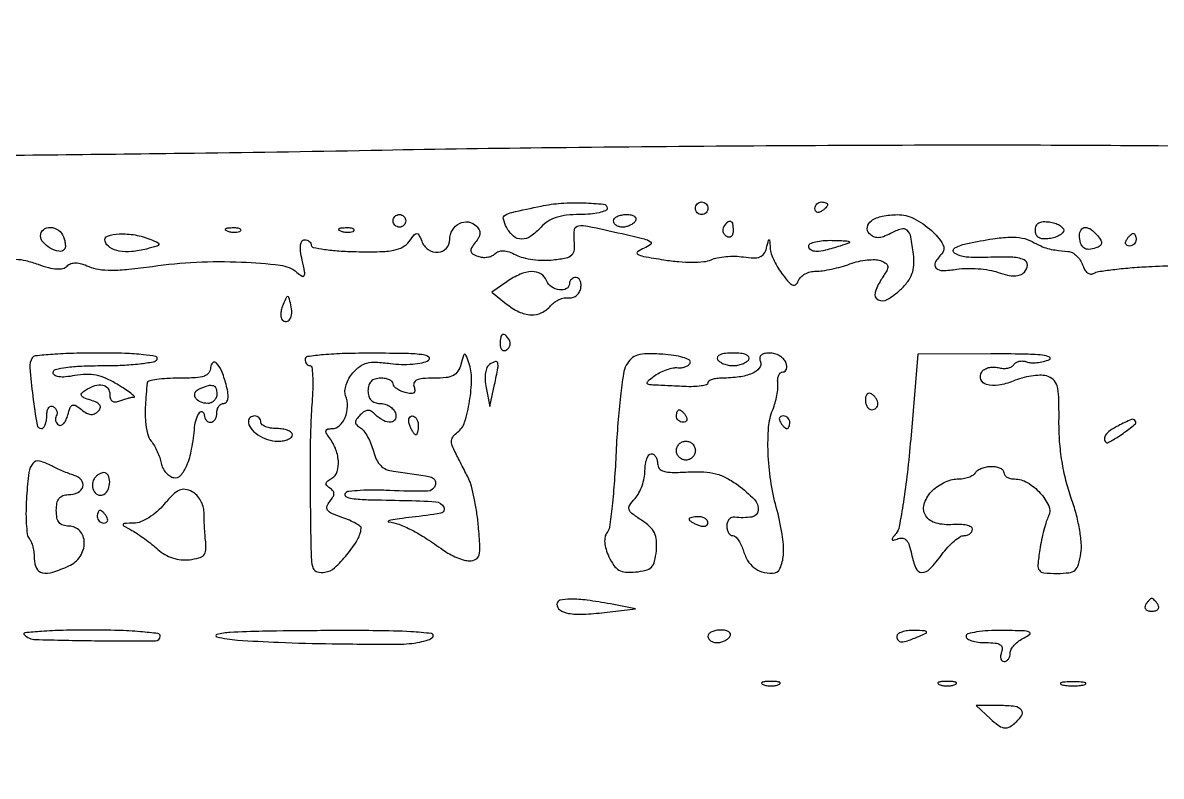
# Model space of a CAD drawing. Extents: x 0 to 2558, y 0 to 3412.
# Drawn here: x 882.2 to 1063, y 2459.8 to 2579.5 of the extents above; entities that cross this region are included whole.
import ezdxf

# ---------------------------------------------------------------- set-up
doc = ezdxf.new("R2010")
doc.units = 0

msp = doc.modelspace()

# ---------------------------------------------------------------- linework, layer by layer
for points in [[(1286.775, 2242.902503, 0.000001), (1177.44536, 2242.627485, 0.134519)], [(1176.555032, 2242.380365, -0.000002), (1098.265318, 2241.934774, -0.000173)], [(1102.150613, 2258.328759, 0.000012), (1205.122254, 2258.377188, 0.008936)], [(1101.862557, 2559.660122, -0.000211), (1053.5, 2559.950425, 0.002124), (1027.733449, 2560.006497, 0.001181), (996.325, 2559.867192, 0.001178), (964.536825, 2559.576183, 0.001907), (937.5, 2559.161838, -0.00168), (907.518411, 2558.688771, -0.000623), (865.309375, 2558.217197, -0.000617), (819.257644, 2557.816888, -0.000744), (776, 2557.558658, 0.000693), (725.206146, 2557.260671, 0.002202)], [(881.053383, 2541.894167, -0.056423), (882.634876, 2541.693073, -0.02695), (884.599348, 2541.100236, 0.02168), (886.271292, 2540.576401, 0.05008), (887.569366, 2540.366665, 0.071597), (888.545934, 2540.447746, 0.140823), (889.222017, 2540.822017, -0.110728), (889.826474, 2541.20507, -0.091382), (890.581145, 2541.328428, -0.068828), (891.511341, 2541.180537, -0.033117), (892.643211, 2540.752795, 0.072625), (894.19013, 2540.303729, 0.03476), (896.258971, 2540.162742, 0.025208), (899.012132, 2540.305634, 0.010005), (902.770542, 2540.767476, -0.02356), (909.750312, 2541.433734, -0.022343), (916.887111, 2541.457831, -0.019313), (923.051897, 2540.964074, -0.144539), (925.717898, 2539.819161, 0.033301), (926.559509, 2539.210483, 0.460699), (926.875526, 2539.309578, 0.148816), (926.937333, 2539.879425, 0.007195), (926.5506, 2541.769619, -0.022358), (926.309261, 2543.163057, -0.060276), (926.302859, 2544.166171, -0.110726), (926.514102, 2544.773807, -0.259518), (926.920545, 2545, -0.079451), (927.332878, 2544.934063, -0.091043), (927.68291, 2544.74342, -0.100767), (927.916927, 2544.459665, -0.122805), (928, 2544.126535, 0.357908), (928.288924, 2543.77461, 0.013453), (930.093024, 2543.466628, 0.018908), (932.393474, 2543.225662, 0.011501), (935.125188, 2543.10661, 0.009866), (938.889893, 2543.103521, 0.042869), (941.107562, 2543.336334, 0.076651), (942.541099, 2543.848736, 0.110385), (943.553767, 2544.730075, -0.01181), (944.391076, 2545.812582, -0.223293), (944.767329, 2545.99407, -0.291875), (945.084031, 2545.796431, -0.018772), (945.535569, 2544.75, 0.150086), (946.576968, 2543.429495, 0.168575), (948.130252, 2542.99783, 0.194604), (949.459366, 2543.635525, 0.186892), (950, 2545.031385, -0.133567), (950.410529, 2546.540754, -0.143498), (951.521384, 2547.585248, -0.155437), (952.949017, 2547.817342, -0.160906), (954.224836, 2547.175164, -0.079972), (954.65346, 2546.582071, -0.134477), (954.774004, 2545.983849, -0.111579), (954.577862, 2545.328354, -0.044965), (954.044994, 2544.554215, 0.0324), (953.437151, 2543.716936, 0.189547), (953.337104, 2543.192545, 0.215322), (953.624679, 2542.781348, 0.042507), (954.454593, 2542.379051, 0.067147), (955.173343, 2542.209004, 0.059587), (955.942198, 2542.225008, 0.062758), (956.643091, 2542.415366, 0.099034), (957.159854, 2542.759854, -0.112969), (957.760811, 2543.13697, -0.097381), (958.500283, 2543.242142, -0.072575), (959.405128, 2543.060823, -0.033992), (960.502762, 2542.582945, 0.059021), (961.647658, 2542.151121, 0.027956), (963.199986, 2541.857608, 0.027239), (964.878289, 2541.728948, 0.03458), (966.430452, 2541.802087, 0.020503), (968.482751, 2542.127432, 0.136698), (969.396521, 2542.591518, 0.188816), (969.784693, 2543.383107, 0.046229), (969.770326, 2544.861779, -0.062493), (969.809515, 2546.586781, -0.331038), (970.438502, 2547.213877, -0.089017), (971.94777, 2547.163991, -0.003522), (977.361857, 2545.966646, -0.00451), (980.846766, 2545.137019, -0.085175), (981.871738, 2544.688275, -0.51998), (981.884851, 2544.238999, -0.063227), (980.861857, 2543.660473, 0.050861), (979.812895, 2543.100927, 0.551927), (979.824493, 2542.70803, 0.089105), (980.762534, 2542.360401, 0.004475), (984, 2541.810633, 0.017818), (986.34224, 2541.519585, 0.022569), (988.521095, 2541.426135, 0.024294), (990.345411, 2541.518976, 0.081077), (991.5, 2541.827639, -0.058342), (992.489972, 2542.140912, -0.02638), (993.839996, 2542.327276, -0.025684), (995.301886, 2542.375641, -0.031913), (996.657434, 2542.264115, 0.026898), (998.265236, 2542.115601, 0.101013), (999.259865, 2542.279195, 0.151145), (999.889717, 2542.772462, 0.088798), (1000.291433, 2543.650086, -0.001649), (1000.62255, 2544.918081, -0.336717), (1000.718477, 2544.992912, -0.397526), (1000.800017, 2544.917882, -0.001831), (1000.883999, 2543.657729, 0.067698), (1001.059606, 2542.782782, 0.027117), (1001.522084, 2541.649583, 0.026229), (1002.160088, 2540.465316, 0.029989), (1002.893309, 2539.408506, 0.01615), (1003.910649, 2538.197768, 0.122437), (1004.523192, 2537.782271, 0.300221), (1004.977132, 2537.889016, 0.097839), (1005.361924, 2538.500777, -0.112178), (1005.745788, 2539.074298, -0.066049), (1006.417535, 2539.559603, -0.060898), (1007.259563, 2539.888214, -0.062691), (1008.147617, 2540, 0.037223), (1009.21842, 2540.079827, 0.015438), (1010.647239, 2540.339379, 0.015174), (1012.167799, 2540.712957, 0.018932), (1013.55302, 2541.155333, -0.030625), (1014.898175, 2541.550519, -0.029568), (1016.29737, 2541.784073, -0.030918), (1017.551668, 2541.839874, -0.087485), (1018.408872, 2541.673343, -0.049543), (1019.299821, 2541.225902, -0.250818), (1019.564513, 2540.758074, -0.138642), (1019.390259, 2540.081682, -0.013093), (1018.480517, 2538.610609, 0.075084), (1017.536815, 2536.553742, 0.362297), (1018.017654, 2535.462122, 0.252727), (1019.490047, 2535.51276, 0.05624), (1021.577964, 2537.073243, 0.041173), (1022.734712, 2538.354668, 0.075546), (1023.408922, 2539.585284, 0.07505), (1023.689689, 2540.966244, 0.04015), (1023.638224, 2542.710391, 0.018872), (1023.232607, 2545.440459, 0.165271), (1022.640841, 2546.491444, 0.262544), (1021.691541, 2546.70064, 0.048738), (1019.978287, 2545.98838, -0.032494), (1018.867376, 2545.483683, -0.087631), (1018.018628, 2545.323398, -0.115749), (1017.310849, 2545.480659, -0.084271), (1016.651, 2545.949, -0.243562), (1016.315219, 2547.006051, -0.203283), (1016.959704, 2548.008569, -0.100368), (1018.692662, 2548.737754, -0.048122), (1021.103977, 2548.984687, -0.120592), (1023.715233, 2548.361851, -0.063442), (1026.483203, 2546.464589, -0.074723), (1028.314171, 2544.264268, -0.345394), (1028.128583, 2542.728583, 0.065479), (1027.102656, 2541.391924, 0.338009), (1027.214256, 2540.525164, 0.206979), (1028.271929, 2540.099465, 0.033845), (1030.52124, 2540.309734, -0.035515), (1032.092241, 2540.451308, -0.023446), (1033.905382, 2540.400509, -0.023613), (1035.672784, 2540.183613, -0.041549), (1037.097003, 2539.81634, 0.024686), (1038.582245, 2539.37948, 0.061823), (1039.702939, 2539.252055, 0.087535), (1040.568282, 2539.413904, 0.106873), (1041.259097, 2539.859097, 0.190753), (1041.742937, 2540.977143, 0.314639), (1041.203373, 2541.803901, 0.08907), (1039.185319, 2542.224002, 0.017349), (1035.453852, 2542.19741, -0.027604), (1031.991969, 2542.243709, -0.135315), (1030.163385, 2542.885538, -0.562571), (1030.212378, 2543.692339, -0.071192), (1032.25, 2544.420272, -0.010123), (1036.270743, 2545.154947, -0.033224), (1038.957218, 2545.408382, -0.051205), (1040.914594, 2545.261923, -0.08212), (1042.489357, 2544.703315, 0.017226), (1043.864993, 2544.004017, 0.042496), (1044.927502, 2543.61507, 0.035145), (1046.153277, 2543.37206, 0.008794), (1048.182612, 2543.152314, -0.101244), (1048.87366, 2542.944533, -0.064331), (1049.558776, 2542.452977, -0.060844), (1050.134635, 2541.767085, -0.067487), (1050.504609, 2540.985479, 0.056776), (1050.833012, 2540.251594, 0.096363), (1051.278339, 2539.750282, 0.133367), (1051.771895, 2539.549034, 0.170518), (1052.248311, 2539.653465, -0.10057), (1053.027598, 2539.940676, -0.007459), (1055.287023, 2540.253841, -0.010116), (1058.01634, 2540.534795, -0.007499), (1061.042119, 2540.738886, -0.006995), (1065.309686, 2540.90267, -0.04488)]]:
    msp.add_lwpolyline(points, format="xyb")
for points in [[(975, 2550, -0.306304), (974.737638, 2549.61191, -0.038936), (973.723653, 2549.29375, -0.034869), (972.320289, 2549.072312, -0.021701), (970.654988, 2549, 0.027205), (968.558499, 2548.885845, 0.051391), (966.904714, 2548.530785, 0.062296), (965.583524, 2547.911039, 0.068154), (964.5, 2547, -0.056417), (962.862458, 2545.556454, -0.152497), (961.401872, 2545.093187, -0.184346), (960.1187, 2545.576352, -0.088903), (959.013155, 2546.975419, -0.059259), (958.513142, 2548.253122, -0.329916), (958.771725, 2548.895475, -0.083063), (959.865513, 2549.338704, -0.002715), (964.5, 2550.345064, -0.034772), (967.683782, 2550.790092, -0.025559), (971.247664, 2550.855162, -0.017628), (974.424315, 2550.638487, -0.384255)], [(991, 2550, -0.099038), (990.923658, 2549.618362, -0.097945), (990.70625, 2549.29375, -0.097945), (990.381638, 2549.076342, -0.099038), (990, 2549, -0.099038), (989.618362, 2549.076342, -0.097945), (989.29375, 2549.29375, -0.097945), (989.076342, 2549.618362, -0.099038), (989, 2550, -0.099038), (989.076342, 2550.381638, -0.097945), (989.29375, 2550.70625, -0.097945), (989.618362, 2550.923658, -0.099038), (990, 2551, -0.099038), (990.381638, 2550.923658, -0.097945), (990.70625, 2550.70625, -0.097945), (990.923658, 2550.381638, -0.099038)], [(1010, 2550.559017, -0.151918), (1009.934461, 2550.34829, -0.038439), (1009.70625, 2550.066025, -0.035638), (1009.382774, 2549.768994, -0.029505), (1009, 2549.5, -0.082592), (1008.6179, 2549.343488, -0.161196), (1008.29375, 2549.3746, -0.182303), (1008.078288, 2549.586039, -0.108972), (1008, 2549.940983, -0.093332), (1008.076123, 2550.345238, -0.09642), (1008.29375, 2550.688914, -0.099167), (1008.618444, 2550.918938, -0.105053), (1009, 2551, -0.042167), (1009.382849, 2550.967655, -0.061769), (1009.70625, 2550.870461, -0.081139), (1009.92554, 2550.727648, -0.210953)], [(943, 2548, -0.099038), (942.923658, 2547.618362, -0.097945), (942.70625, 2547.29375, -0.097945), (942.381638, 2547.076342, -0.099038), (942, 2547, -0.099038), (941.618362, 2547.076342, -0.097945), (941.29375, 2547.29375, -0.097945), (941.076342, 2547.618362, -0.099038), (941, 2548, -0.099038), (941.076342, 2548.381638, -0.097945), (941.29375, 2548.70625, -0.097945), (941.618362, 2548.923658, -0.099038), (942, 2549, -0.099038), (942.381638, 2548.923658, -0.097945), (942.70625, 2548.70625, -0.097945), (942.923658, 2548.381638, -0.099038)], [(979.5, 2548, -0.08825), (979.157656, 2547.617164, -0.053305), (978.640225, 2547.29375, -0.051278), (978.038022, 2547.074167, -0.061875), (977.440983, 2547, -0.067639), (976.890182, 2547.074854, -0.08433), (976.423289, 2547.29375, -0.09965), (976.111069, 2547.61866, -0.142666), (976, 2548, -0.195654), (976.155423, 2548.381985, -0.086673), (976.604836, 2548.70625, -0.066561), (977.270941, 2548.926392, -0.0466), (978.059017, 2549, -0.047867), (978.804599, 2548.928459, -0.104212), (979.33165, 2548.70625, -0.181468), (979.558599, 2548.378123, -0.202618)], [(995, 2546.440983, -0.067432), (994.925389, 2545.890269, -0.140899), (994.701458, 2545.524436, -0.190788), (994.36964, 2545.397824, -0.136093), (993.983688, 2545.510081, -0.090427), (993.639411, 2545.820631, -0.095498), (993.434921, 2546.22714, -0.099685), (993.401101, 2546.665803, -0.108373), (993.542705, 2547.069098, -0.050477), (994.13314, 2547.838655, -0.315493), (994.592818, 2547.933879, -0.25701), (994.914842, 2547.519563, -0.039415)], [(1047.5, 2546.5, -0.193098), (1047.336986, 2546.093637, -0.069458), (1046.839062, 2545.699882, -0.056112), (1046.111213, 2545.376325, -0.041303), (1045.25, 2545.180449, -0.04615), (1044.235757, 2545.13087, -0.12236), (1043.544437, 2545.334837, -0.161672), (1043.143128, 2545.792563, -0.100145), (1043, 2546.5, -0.100145), (1043.143128, 2547.207437, -0.161672), (1043.544437, 2547.665163, -0.12236), (1044.235757, 2547.86913, -0.04615), (1045.25, 2547.819551, -0.041303), (1046.111213, 2547.623675, -0.056112), (1046.839062, 2547.300118, -0.069458), (1047.336986, 2546.906363, -0.193098)], [(888.654923, 2545.456872, -0.034948), (888.846191, 2544.83089, -0.042902), (888.932011, 2544.225917, -0.048384), (888.91114, 2543.723613, -0.163221), (888.766667, 2543.433333, -0.249994), (887.874753, 2543.16187, -0.082411), (886.549247, 2543.659195, -0.077876), (885.391053, 2544.593546, -0.186241), (885, 2545.606989, -0.221382), (885.457219, 2546.589027, -0.187237), (886.550791, 2546.962549, -0.145852), (887.82988, 2546.523413, -0.14705)], [(916.729167, 2546.395833, -0.126455), (916.402231, 2546.202593, -0.060344), (915.916927, 2546.123424, -0.05415), (915.359369, 2546.160852, -0.051402), (914.8125, 2546.316886, -0.054073), (914.395823, 2546.538436, -0.470617), (914.37858, 2546.720685, -0.168741), (914.670344, 2546.862007, -0.018894), (915.416667, 2546.921053, -0.028489), (916.112848, 2546.910055, -0.077125), (916.592839, 2546.799335, -0.208169), (916.77538, 2546.614691, -0.296942)], [(934.729167, 2546.395833, -0.126455), (934.402231, 2546.202593, -0.060344), (933.916927, 2546.123424, -0.05415), (933.359369, 2546.160852, -0.051402), (932.8125, 2546.316886, -0.054073), (932.395823, 2546.538436, -0.470617), (932.37858, 2546.720685, -0.168741), (932.670344, 2546.862007, -0.018894), (933.416667, 2546.921053, -0.028489), (934.112848, 2546.910055, -0.077125), (934.592839, 2546.799335, -0.208169), (934.77538, 2546.614691, -0.296942)], [(1052.903079, 2545.616783, -0.038808), (1053.405648, 2544.905541, -0.172031), (1053.504295, 2544.410884, -0.20868), (1053.263895, 2544.02344, -0.059469), (1052.623289, 2543.685684, -0.084194), (1051.521218, 2543.4641, -0.17094), (1050.689486, 2543.728861, -0.160356), (1050.172892, 2544.474323, -0.072124), (1050, 2545.666667, -0.136742), (1050.25754, 2546.59076, -0.267195), (1050.905245, 2546.948827, -0.159383), (1051.855632, 2546.619801, -0.057232)], [(1059, 2545, -0.105053), (1058.918938, 2544.618444, -0.099167), (1058.688914, 2544.29375, -0.09642), (1058.345238, 2544.076123, -0.093332), (1057.940983, 2544, -0.108972), (1057.586039, 2544.078288, -0.182303), (1057.3746, 2544.29375, -0.161196), (1057.343488, 2544.6179, -0.082592), (1057.5, 2545, -0.029505), (1057.768994, 2545.382774, -0.035638), (1058.066025, 2545.70625, -0.038439), (1058.34829, 2545.934461, -0.151918), (1058.559017, 2546, -0.210953), (1058.727648, 2545.92554, -0.081139), (1058.870461, 2545.70625, -0.061769), (1058.967655, 2545.382849, -0.042167)], [(902.5, 2545.044297, -0.013551), (903.682979, 2544.524342, -0.406873), (903.786615, 2544.24627, -0.221433), (903.488991, 2543.985825, -0.006406), (901.829095, 2543.526026, -0.041084), (899.475218, 2543.109122, -0.069386), (897.476885, 2543.199859, -0.094117), (896.02315, 2543.766395, -0.174256), (895.249533, 2544.75, -0.409128), (895.651565, 2545.571158, -0.074699), (897.488614, 2545.923865, -0.053694), (900.038378, 2545.753499, -0.053303)], [(1012, 2544, -0.015582), (1009.647108, 2543.326539, -0.061982), (1008.159545, 2543.141422, -0.145409), (1007.332035, 2543.387276, -0.253534), (1007, 2544, -0.292899), (1007.243362, 2544.379796, -0.048902), (1008.101562, 2544.676969, -0.040386), (1009.312888, 2544.866115, -0.025191), (1010.75, 2544.90032, -0.002769), (1013.054749, 2544.82628, -0.147695), (1013.466701, 2544.684752, -0.604142), (1013.438858, 2544.487625, -0.008407)], [(959.0675, 2538.334726), (956.689988, 2536.669451), (958.955778, 2534.834726, 0.058265), (960.970677, 2533.559498, 0.10092), (962.884962, 2533.077423, 0.121303), (964.590207, 2533.415795, 0.110638), (966.010957, 2534.513202, -0.063023), (966.608628, 2535.072444, -0.052848), (967.362125, 2535.504586, -0.055051), (968.149899, 2535.752706, -0.090287), (968.84715, 2535.763202, 0.109443), (969.477678, 2535.796643, 0.096025), (970.068895, 2536.091378, 0.091336), (970.529948, 2536.601719, 0.087695), (970.787072, 2537.25, 0.057986), (970.845347, 2537.919601, 0.089798), (970.725734, 2538.485938, 0.121168), (970.453096, 2538.861111, 0.177122), (970.073324, 2539, 0.092041), (969.663585, 2538.92393, 0.096023), (969.315289, 2538.70625, 0.099407), (969.082205, 2538.381539, 0.106506), (969, 2538, -0.278641), (968.534566, 2537.229659, -0.156349), (967.420394, 2537.034251, -0.115092), (966.134539, 2537.526701, -0.153558), (965.361626, 2538.5, 0.168655), (964.467945, 2539.559783, 0.141511), (963.038408, 2539.932279, 0.09689), (961.169443, 2539.515463, 0.049643)], [(923.53122, 2534.706872, 0.039133), (923.279379, 2533.974682, 0.047311), (923.164712, 2533.257311, 0.054202), (923.191425, 2532.65536, 0.159521), (923.376461, 2532.290205, 0.206458), (924.050147, 2532.022529, 0.260893), (924.61589, 2532.361192, 0.127442), (924.887973, 2533.354068, 0.061787), (924.743156, 2534.671731, 0.007526), (924.447586, 2535.839331, 0.331063), (924.260685, 2535.986918, 0.299388), (924.048268, 2535.855863, 0.006675)], [(958, 2528.440983, 0.067432), (958.074611, 2527.890269, 0.140899), (958.298542, 2527.524436, 0.190788), (958.63036, 2527.397824, 0.136093), (959.016312, 2527.510081, 0.090427), (959.360589, 2527.820631, 0.095498), (959.565079, 2528.22714, 0.099685), (959.598899, 2528.665803, 0.108373), (959.457295, 2529.069098, 0.050477), (958.86686, 2529.838655, 0.315493), (958.407182, 2529.933879, 0.25701), (958.085158, 2529.519563, 0.039415)], [(883.670274, 2526.25, 0.156003), (883.294402, 2524.635298, 0.011997), (883.766463, 2520.147272, 0.008513), (884.436212, 2515.586751, 0.367284), (885.127229, 2515, 0.217254), (885.461153, 2515.15228, 0.078702), (885.743624, 2515.604836, 0.059844), (885.93607, 2516.270643, 0.040479), (886, 2517.059017, -0.048138), (886.072263, 2517.807859, -0.106696), (886.297134, 2518.332411, -0.184801), (886.630372, 2518.554444, -0.196428), (887.016312, 2518.489919, -0.08344), (887.364134, 2518.184813, -0.092847), (887.577624, 2517.793158, -0.100558), (887.625047, 2517.376993, -0.117181), (887.5, 2517, 0.103868), (887.365823, 2516.628481, 0.098956), (887.38898, 2516.227483, 0.096736), (887.566027, 2515.858923, 0.09441), (887.869998, 2515.580346, 0.23047), (888.258238, 2515.541178, 0.119373), (888.672878, 2515.818867, 0.077719), (889.054404, 2516.391234, 0.044288), (889.335695, 2517.175699, -0.026508), (889.701891, 2518.323706, -0.213425), (890.083021, 2518.707185, -0.236971), (890.595721, 2518.657076, -0.032496), (891.491767, 2518.006833, 0.044292), (892.280603, 2517.462284, 0.104504), (892.958447, 2517.247078, 0.130927), (893.567081, 2517.346052, 0.091207), (894.143045, 2517.743045, 0.107991), (894.476812, 2518.263482, 0.239887), (894.423869, 2518.718734, 0.137551), (893.950029, 2519.126641, 0.032522), (892.968535, 2519.509987, -0.020227), (891.868008, 2519.908944, -0.174164), (891.485685, 2520.253231, -0.327693), (891.538197, 2520.624512, -0.058161), (892.117872, 2521.094011, -0.057403), (893.618961, 2521.818929, -0.129177), (894.869807, 2521.917053, -0.19728), (895.681705, 2521.398708, -0.15447), (896, 2520.393011, 0.076855), (896.101342, 2519.737605, 0.176865), (896.40165, 2519.348199, 0.16701), (896.896449, 2519.230887, 0.067159), (897.581787, 2519.393011, -0.012478), (898.236389, 2519.625639, -0.012863), (898.895212, 2519.822795, -0.012676), (899.47388, 2519.964219, -0.052236), (899.831787, 2520.003738, 0.678414), (899.88208, 2520.132251, 0.02475), (899.326872, 2520.601935, 0.01783), (898.405062, 2521.255853, 0.00846), (897.174584, 2522.034903, 0.032523), (895.418749, 2522.954552, 0.053823), (893.826955, 2523.464297, 0.056557), (892.220373, 2523.608275, 0.04048), (890.424584, 2523.419874, -0.021525), (888.936322, 2523.206499, -0.058922), (887.875878, 2523.22596, -0.107581), (887.235993, 2523.459822, -0.256957), (887, 2523.888709, -0.340616), (887.380275, 2524.382161, -0.029657), (889.036432, 2524.715014, -0.025171), (891.497599, 2524.933917, -0.009595), (894.940983, 2525, 0.011753), (898.028487, 2525.072585, 0.017326), (900.73085, 2525.29375, 0.012687), (902.912729, 2525.604968, 0.215801), (903.5, 2526, 0.522386), (903.3086, 2526.441317, 0.023154), (901.362132, 2526.740451, 0.019574), (898.382817, 2526.940497, 0.006976), (894.118034, 2527, 0.007012), (890.25287, 2526.945789, 0.010904), (886.924005, 2526.779687, 0.005354), (884.146387, 2526.550377, 0.239291)], [(927, 2526, 0.076441), (927.058751, 2525.617954, 0.089532), (927.229087, 2525.29375, 0.100754), (927.482456, 2525.077019, 0.12738), (927.779871, 2525, -0.370931), (928.067531, 2524.752549, -0.01977), (928.21114, 2523.457812, -0.023192), (928.252767, 2521.762924, -0.013882), (928.152883, 2519.75, 0.009244), (927.920272, 2515.80224, 0.007327), (927.810397, 2511.529807, 0.00508), (927.80542, 2505.979567, 0.001599), (927.908852, 2497.680449, 0.007619), (928.017755, 2494.157109, 0.086366), (928.318882, 2492.800582, 0.238831), (928.971306, 2492.238474, 0.097357), (930.174456, 2492.180449, 0.148071), (931.704468, 2492.900594, 0.036768), (933.640355, 2494.923703, 0.037919), (935.291384, 2497.265629, 0.107072), (935.926912, 2499.152175, 0.271145), (935.787742, 2499.465534, 0.026236), (935.059547, 2499.933133, 0.027626), (934.065028, 2500.429746, 0.018118), (932.871546, 2500.894935, -0.018644), (931.2563, 2501.526473, -0.125584), (930.582337, 2502.049382, -0.254548), (930.486159, 2502.635763, -0.089435), (930.920105, 2503.403732, 0.035935), (931.446138, 2504.139188, 0.138126), (931.597105, 2504.675211, 0.183105), (931.42796, 2505.121628, 0.073342), (930.920142, 2505.549355, -0.072319), (930.45878, 2505.936349, -0.242234), (930.362926, 2506.306892, -0.174002), (930.608007, 2506.692016, -0.037344), (931.278581, 2507.136025, 0.192777), (932.117136, 2508.17361, 0.095567), (932.303041, 2509.883932, 0.07756), (931.818703, 2511.888318, 0.06811), (930.733123, 2513.75, -0.046093), (930.359189, 2514.331083, -0.232079), (930.350334, 2514.706274, -0.240174), (930.639987, 2514.93429, -0.048907), (931.310168, 2515, 0.193153), (932.490002, 2515.473439, 0.105703), (933.379501, 2516.782138, 0.090337), (933.747771, 2518.543182, 0.098409), (933.451825, 2520.264945, -0.116019), (933.350905, 2521.005716, -0.054252), (933.548206, 2521.959429, -0.049602), (933.986049, 2522.962648, -0.049404), (934.613389, 2523.86144, -0.057913), (935.708286, 2524.875329, -0.097345), (936.839447, 2525.404032, -0.073299), (938.306898, 2525.546548, -0.021677), (940.560463, 2525.336658, 0.027747), (942.31278, 2525.194875, 0.027454), (944.076308, 2525.247158, 0.028733), (945.616706, 2525.467348, 0.081896), (946.626224, 2525.850633, 0.518896), (946.669103, 2526.341057, 0.144827), (945.817414, 2526.714325, 0.02653), (943.114602, 2526.910222, 0.004119), (937.75, 2526.969591, 0.007337), (933.326647, 2526.917196, 0.01586), (929.929898, 2526.719164, 0.011308), (927.375864, 2526.430446, 0.375152)], [(951.761623, 2525.196448, -0.076391), (951.287226, 2524.099753, -0.134662), (950.564986, 2523.437188, -0.093943), (949.411033, 2523.096247, -0.024991), (947.486631, 2523, 0.018044), (945.710694, 2522.935889, 0.085308), (944.725284, 2522.692263, 0.205889), (944.311698, 2522.25019, 0.180013), (944.318193, 2521.613185, -0.079381), (944.444509, 2521.014615, -0.270094), (944.268143, 2520.67423, -0.172357), (943.792566, 2520.565989, -0.034565), (942.925182, 2520.729816, -0.040405), (942.188393, 2520.987584, -0.051783), (941.565522, 2521.344865, -0.061526), (941.136971, 2521.74183, -0.177), (941, 2522.116631, 0.2107), (940.851041, 2522.454424, 0.081235), (940.4125, 2522.74051, 0.061847), (939.765695, 2522.935204, 0.042236), (939, 2523, 0.072254), (938.126841, 2522.873159, 0.124864), (937.5, 2522.5, 0.124864), (937.126841, 2521.873159, 0.072254), (937, 2521, 0.071879), (937.123622, 2520.14451, 0.118272), (937.486626, 2519.514129, 0.122815), (938.084583, 2519.132149, 0.081193), (938.893011, 2519, -0.07271), (939.659707, 2518.887915, -0.064008), (940.399034, 2518.559375, -0.066864), (941.000393, 2518.073537, -0.098143), (941.361626, 2517.5, -0.192068), (941.348937, 2516.531799, -0.27772), (940.678539, 2516.03641, -0.145116), (939.458114, 2516.275701, -0.076036), (938.2, 2517.2, 0.051726), (937.545495, 2517.731483, 0.150044), (936.991325, 2517.891325, 0.14551), (936.432016, 2517.714599, 0.047626), (935.758359, 2517.158359, 0.03629), (935.179441, 2516.488701, 0.166807), (935.025259, 2516.006932, 0.19786), (935.210639, 2515.582168, 0.05381), (935.800777, 2515.123127, -0.095483), (936.347821, 2514.619635, -0.032411), (936.935271, 2513.706439, -0.03085), (937.468524, 2512.588748, -0.03092), (937.859737, 2511.414767, 0.04519), (938.355525, 2510.057232, 0.086949), (939.020657, 2509.113524, 0.097748), (939.908406, 2508.521038, 0.069878), (941.067319, 2508.220045, -0.017396), (946.881681, 2507.345064, -0.41746), (947.719258, 2506.109433, -0.353801), (946.445351, 2505.046297, -0.016682), (940.461052, 2505.154147, 0.011421), (937.98791, 2505.22475, 0.016104), (935.783542, 2505.166306, 0.012257), (933.984075, 2505.0162, 0.171055), (933.40613, 2504.739464, 0.492727), (933.472374, 2504.233664, 0.100945), (934.474152, 2503.897526, 0.024132), (937.022996, 2503.707864, 0.002825), (942.726845, 2503.591662, -0.014502), (947.777934, 2503.370679, -0.269876), (949.045042, 2502.50396, -0.494127), (948.564682, 2501.568035, -0.018103), (944, 2500.912997, 0.005771), (941.99701, 2500.675811, 0.017173), (940.633673, 2500.450545, 0.093174), (940.232974, 2500.288684, 0.713801), (940.263569, 2500.162997, -0.06602), (941.891152, 2499.792177, -0.029402), (943.908126, 2498.904373, -0.024631), (946.245471, 2497.557752, -0.014925), (948.877761, 2495.75, 0.032902), (949.932402, 2495.080161, 0.02805), (951.122528, 2494.514062, 0.02902), (952.266938, 2494.122228, 0.068069), (953.160605, 2494, 0.124712), (954.141798, 2494.248601, 0.209854), (954.654412, 2494.908001, 0.07658), (954.785289, 2496.292685, 0.00841), (954.544041, 2499.484273, 0.013448), (954.274959, 2501.731741, 0.013661), (953.88653, 2503.949661, 0.013553), (953.444415, 2505.856781, 0.053269), (953.018295, 2506.984273, 0.000587), (952.547827, 2507.912862, 0.000323), (951.970491, 2509.047251, 0.000322), (951.383535, 2510.196868, 0.000518), (950.881248, 2511.176583, -0.033458), (950.387148, 2512.320003, -0.111661), (950.291008, 2513.126839, -0.141582), (950.55785, 2513.785165, -0.067492), (951.219827, 2514.426583, 0.159763), (952.353136, 2516.017078, 0.034884), (953.138523, 2519.333836, 0.036876), (953.454359, 2522.871079, 0.089645), (953.029554, 2525.446448, 0.007573), (952.569161, 2526.67917, 0.363015), (952.353128, 2526.797687, 0.281502), (952.148328, 2526.609376, 0.005685)], [(978.031722, 2525.059273, 0.085638), (977.576209, 2523.68719, 0.008141), (977.104398, 2520.171271, 0.010209), (976.693012, 2515.930104, 0.007875), (976.411878, 2511.291183, -0.006953), (976.143221, 2506.718544, -0.010022), (975.768368, 2502.683507, -0.006167), (975.34715, 2499.331627, -0.139744), (974.958876, 2498.450448, 0.126585), (974.653543, 2497.803382, 0.067428), (974.605087, 2496.913662, 0.053912), (974.809527, 2495.838847, 0.033426), (975.265592, 2494.636372, 0.042637), (976.033941, 2493.277331, 0.1136), (976.848053, 2492.526802, 0.112278), (977.914519, 2492.202818, 0.041114), (979.5, 2492.220048, 0.03828), (981.115566, 2492.496655, 0.138641), (982.01102, 2493.011282, 0.134652), (982.519054, 2493.928199, 0.035291), (982.802228, 2495.600769, 0.042973), (982.820517, 2497.223679, 0.094201), (982.499426, 2498.41879, 0.093507), (981.760303, 2499.418188, 0.041898), (980.46803, 2500.42899, -0.016844), (978.935866, 2501.508367, -0.158713), (978.481799, 2502.159997, -0.224084), (978.582053, 2502.836613, -0.036912), (979.415802, 2503.906962, 0.0617), (980.022891, 2504.771296, 0.036279), (980.534642, 2505.927949, 0.035766), (980.883918, 2507.177705, 0.050297), (981, 2508.328741, -0.03562), (981.072978, 2509.351829, -0.053999), (981.29375, 2510.215318, -0.070601), (981.616631, 2510.80751, -0.236955), (982, 2511, -0.155012), (982.381387, 2510.87885, -0.097733), (982.70625, 2510.537597, -0.080079), (982.925492, 2510.02778, -0.061657), (983, 2509.425861, 0.174541), (983.270181, 2508.675465, 0.153981), (983.971325, 2508.222054, 0.06741), (985.324712, 2508.039807, 0.013067), (987.79644, 2508.106297, -0.025002), (990.326285, 2508.113971, -0.052893), (992.262097, 2507.816158, -0.058092), (993.975874, 2507.14278, -0.036565), (995.79644, 2505.992378, -0.041755), (998.382153, 2503.724074, -0.222219), (998.975381, 2501.991603, -0.341121), (997.977159, 2500.951623, -0.069494), (995.25, 2500.925354, 0.126145), (994.773707, 2500.867038, 0.116153), (994.367188, 2500.58649, 0.103076), (994.094539, 2500.121191, 0.081331), (994, 2499.543837, 0.058494), (994.069313, 2498.953388, 0.077583), (994.273955, 2498.453502, 0.096235), (994.576873, 2498.118603, 0.162308), (994.932612, 2498, -0.184026), (995.339728, 2497.844908, -0.053676), (995.797532, 2497.339063, -0.04609), (996.230063, 2496.611268, -0.035417), (996.567394, 2495.75, 0.054063), (997.30045, 2494.065773, 0.095035), (998.284761, 2492.916048, 0.100442), (999.583097, 2492.251559, 0.066116), (1001.25, 2492.015313, 0.294508), (1002.443061, 2492.770087, 0.094391), (1002.977497, 2494.901488, 0.056051), (1002.795742, 2498.231343, 0.025424), (1001.853058, 2502.5, -0.03047), (1000.961628, 2506.739113, -0.027702), (1000.555438, 2511.192581, -0.02874), (1000.643488, 2515.212527, -0.076385), (1001.301565, 2518, 0.027504), (1001.672551, 2519.085503, 0.022532), (1001.951241, 2520.279687, 0.023101), (1002.107323, 2521.403364, 0.054157), (1002.093451, 2522.25, -0.05673), (1002.085918, 2522.919532, -0.083315), (1002.241659, 2523.485938, -0.109639), (1002.530078, 2523.862993, -0.176656), (1002.905757, 2524, 0.171714), (1003.250513, 2524.121996, 0.149993), (1003.465151, 2524.440625, 0.10581), (1003.506106, 2524.925839, 0.060016), (1003.361626, 2525.5, 0.102969), (1002.992643, 2526.073615, 0.066747), (1002.367606, 2526.559375, 0.063014), (1001.593629, 2526.887983, 0.069021), (1000.786022, 2527, 0.051132), (999.952161, 2526.914503, 0.140881), (999.43422, 2526.642041, 0.190205), (999.229785, 2526.197088, 0.105684), (999.323815, 2525.598536, -0.273259), (999.155183, 2524.59869, -0.117501), (998.025997, 2523.764457, -0.067413), (995.983694, 2523.204205, -0.031772), (993.25, 2523.013655, 0.03162), (992.388115, 2522.953841, 0.048733), (991.661113, 2522.783699, 0.062389), (991.157353, 2522.539174, 0.254032), (991.000598, 2522.25, -0.334328), (990.788542, 2521.967842, -0.032401), (989.899282, 2521.772502, -0.030913), (988.688323, 2521.663652, -0.018796), (987.250598, 2521.677666, -0.000061), (985.706685, 2521.750991, -0.000062), (984.169189, 2521.824391, -0.00006), (982.830996, 2521.888605, -0.000254), (982.027494, 2521.927666, -0.081445), (981.473271, 2522.04673, -0.409102), (981.356295, 2522.308674, -0.135434), (981.659331, 2522.727903, -0.016167), (982.583956, 2523.421145, -0.038137), (983.480909, 2523.952454, -0.032451), (984.497191, 2524.374555, -0.033737), (985.476952, 2524.636589, -0.074683), (986.247904, 2524.671145, 0.05922), (986.896073, 2524.680223, 0.067805), (987.493247, 2524.844024, 0.078331), (987.950949, 2525.130634, 0.139827), (988.191441, 2525.5, 0.367057), (988.017683, 2525.906116, 0.043488), (987.032592, 2526.295025, 0.035713), (985.588252, 2526.614515, 0.02048), (983.813127, 2526.802213, 0.016835), (981.289006, 2526.879789, 0.072593), (979.807718, 2526.659133, 0.116236), (978.818366, 2526.087082, 0.081108)], [(992.5, 2526, 0.108893), (992.872201, 2525.616544, 0.050757), (993.489314, 2525.29375, 0.046925), (994.234268, 2525.074101, 0.048273), (995, 2525, 0.048273), (995.765732, 2525.074101, 0.046925), (996.510686, 2525.29375, 0.050757), (997.127799, 2525.616544, 0.108893), (997.5, 2526, 0.302575), (997.486626, 2526.392496, 0.143113), (997.069598, 2526.719374, 0.067954), (996.210982, 2526.933871, 0.027283), (995, 2527, 0.027283), (993.789018, 2526.933871, 0.067954), (992.930402, 2526.719374, 0.143113), (992.513374, 2526.392496, 0.302575)], [(1023.19955, 2513.294761, -0.007085), (1022.669831, 2508.003876, -0.010059), (1022.03777, 2503.317873, -0.006494), (1021.382652, 2499.43579, -0.128845), (1020.87706, 2498.351866, 0.011429), (1020.290593, 2497.611411, 0.267584), (1020.258682, 2497.355574, 0.385538), (1020.452323, 2497.265352, 0.016619), (1021.222593, 2497.531923, -0.137433), (1021.943081, 2497.599305, -0.172648), (1022.520629, 2497.267221, -0.099122), (1022.974827, 2496.454165, -0.028621), (1023.339037, 2495.054815, 0.049192), (1024.024084, 2492.80605, 0.299888), (1024.982204, 2492.158856, 0.211315), (1026.251122, 2492.703035, 0.028139), (1028.158121, 2495, -0.02607), (1029.103557, 2496.148398, -0.03138), (1030.109964, 2497.11875, -0.032863), (1031.039373, 2497.808888, -0.144243), (1031.688058, 2498, 0.074928), (1032.189322, 2498.075541, 0.088722), (1032.614617, 2498.294868, 0.100685), (1032.898924, 2498.621, 0.129796), (1033, 2499.003806, 0.275176), (1032.781094, 2499.371444, 0.065097), (1032.08651, 2499.638188, 0.049104), (1031.081847, 2499.778259, 0.030468), (1029.890247, 2499.753806, -0.083579), (1027.230438, 2499.981335, -0.185257), (1025.597993, 2501.142979, -0.220374), (1025.324313, 2502.927762, -0.113966), (1026.447026, 2504.941464, -0.052959), (1027.328417, 2505.729306, -0.040779), (1028.434245, 2506.395305, -0.041875), (1029.584919, 2506.850726, -0.073423), (1030.595971, 2507, 0.040093), (1031.516318, 2507.073917, 0.042863), (1032.392002, 2507.29375, 0.047009), (1033.102497, 2507.615805, 0.125069), (1033.5, 2508, -0.111412), (1033.876024, 2508.383556, -0.050262), (1034.50665, 2508.70625, -0.046318), (1035.270704, 2508.925923, -0.046881), (1036.059017, 2509, -0.049547), (1036.801778, 2508.926216, -0.069539), (1037.429836, 2508.70625, -0.089706), (1037.852535, 2508.381787, -0.186414), (1038, 2508, 0.164968), (1038.129381, 2507.61853, 0.095628), (1038.49513, 2507.29375, 0.076678), (1039.040857, 2507.074256, 0.0574), (1039.685549, 2507, -0.136322), (1041.71729, 2506.435568, -0.071442), (1043.765569, 2504.763599, -0.076553), (1045.127759, 2502.732466, -0.231407), (1045.10044, 2501.112011, 0.04164), (1044.745304, 2500.244188, 0.01252), (1044.350472, 2498.871966, 0.012454), (1043.982964, 2497.303932, 0.013211), (1043.701976, 2495.75, 0.013989), (1043.40037, 2493.33988, 0.184247), (1043.634, 2492.488727, 0.217713), (1044.356463, 2492.084837, 0.020259), (1046.449371, 2492, 0.029072), (1048.342868, 2492.110189, 0.147028), (1049.303451, 2492.525657, 0.151111), (1049.861627, 2493.395225, 0.031255), (1050.242031, 2495.195702, 0.057238), (1050.293376, 2496.831514, 0.022699), (1050.005173, 2499.064393, 0.021587), (1049.461119, 2501.533009, 0.021582), (1048.706199, 2503.945702, -0.025636), (1047.855741, 2506.743074, -0.021405), (1047.235482, 2509.786069, -0.020835), (1046.863464, 2512.961876, -0.020831), (1046.757029, 2516.157856, 0.008201), (1046.726136, 2520.001376, 0.061993), (1046.458494, 2521.793259, 0.144858), (1045.845753, 2522.771007, 0.117408), (1044.748795, 2523.355441, 0.072063), (1043.732328, 2523.469662, 0.029687), (1042.348996, 2523.342968, 0.028611), (1040.857047, 2523.028255, 0.032682), (1039.477545, 2522.555064, -0.056126), (1037.146859, 2521.87566, -0.112635), (1035.242762, 2521.976318, -0.237856), (1034.368565, 2522.781253, -0.232342), (1034.484744, 2523.975315, -0.117863), (1034.908741, 2524.396927, -0.0715), (1035.562112, 2524.677164, -0.065183), (1036.335435, 2524.780028, -0.064548), (1037.111863, 2524.680998, 0.052622), (1037.877989, 2524.564715, 0.059183), (1038.620834, 2524.618848, 0.06779), (1039.231023, 2524.825363, 0.139776), (1039.600155, 2525.162054, -0.119497), (1039.935779, 2525.493646, -0.081659), (1040.436006, 2525.692592, -0.074364), (1041.020688, 2525.731896, -0.071389), (1041.600037, 2525.599986, 0.082393), (1042.294792, 2525.457709, 0.034906), (1043.248452, 2525.488431, 0.033334), (1044.284343, 2525.664787, 0.037219), (1045.248886, 2525.973412, 0.658824), (1045.257161, 2526.356243, 0.083258), (1044.134236, 2526.656368, 0.019762), (1041.098084, 2526.825096, 0.004466), (1035.931047, 2526.861602), (1024.362093, 2526.840005)], [(912, 2524.7, -0.158017), (911.728275, 2523.861668, -0.155274), (911.014706, 2523.335, -0.069209), (909.619052, 2523.067252, -0.012837), (907, 2523, 0.01408), (905.077849, 2522.945862, 0.022591), (903.446141, 2522.779687, 0.01856), (902.185238, 2522.545313, 0.322434), (901.923034, 2522.25, 0.012344), (901.64731, 2518.702894, 0.030967), (901.670721, 2516.109147, 0.04312), (901.968487, 2514.22969, 0.109628), (902.580336, 2513, -0.040103), (903.071714, 2512.281625, -0.023748), (903.544287, 2511.356498, -0.023666), (903.930563, 2510.382196, -0.0372), (904.158246, 2509.511484, 0.070947), (904.420684, 2508.727574, 0.063251), (904.899588, 2508.013931, 0.066432), (905.512903, 2507.475198, 0.099786), (906.169802, 2507.205816, 0.267404), (907.272364, 2507.58634, 0.081507), (908.236011, 2509.146746, 0.052071), (908.997575, 2511.731498, 0.023643), (909.473446, 2515.229629, -0.057048), (909.747061, 2516.566356, -0.088117), (910.302326, 2517.603238, -0.39855), (910.740361, 2517.667135, -0.243957), (911, 2517.166667, 0.084383), (911.07573, 2516.721133, 0.093242), (911.29375, 2516.342708, 0.100475), (911.618559, 2516.089636, 0.115918), (912, 2516, 0.148195), (912.381354, 2516.115568, 0.098894), (912.70625, 2516.440625, 0.082425), (912.925306, 2516.926543, 0.064853), (913, 2517.5, -0.072241), (913.083253, 2518.073205, -0.0872), (913.325595, 2518.559375, -0.100446), (913.685725, 2518.88439, -0.134291), (914.108408, 2519, 0.227839), (914.522605, 2519.199074, 0.130712), (914.750698, 2519.717073, 0.071907), (914.760359, 2520.574301, 0.027464), (914.537645, 2521.75, 0.034118), (913.833455, 2523.945813, 0.083154), (912.955946, 2525.394991, 0.410301), (912.347801, 2525.444781, 0.221986)], [(956.312408, 2525.193079, 0.156747), (955.897757, 2524.706994, 0.063004), (955.662553, 2523.855325, 0.050957), (955.616439, 2522.752334, 0.034012), (955.777998, 2521.497452), (956.373259, 2518.5), (957.110074, 2521.993222, 0.005294), (957.637383, 2524.631175, 0.108171), (957.614114, 2525.438961, 0.44173), (957.244676, 2525.638196, 0.054115)], [(913, 2520.5, -0.095012), (912.890211, 2519.927451, -0.096907), (912.576711, 2519.440625, -0.098834), (912.108867, 2519.114729, -0.103216), (911.559017, 2519, -0.100328), (910.352736, 2519.244508, -0.165991), (909.585568, 2519.929616, -0.252745), (909.571477, 2520.723844, -0.179436), (910.243769, 2521.335642, -0.024413), (911.665129, 2521.82951, -0.146017), (912.440525, 2521.826107, -0.247945), (912.860442, 2521.410316, -0.076209)], [(1016, 2519.559017, 0.062283), (1016.074545, 2518.962904, 0.080552), (1016.29375, 2518.457961, 0.097988), (1016.618621, 2518.120018, 0.153634), (1017, 2518, 0.092995), (1017.381732, 2518.071618, 0.096318), (1017.70625, 2518.276414, 0.099231), (1017.923444, 2518.581949, 0.105429), (1018, 2518.940983, 0.089642), (1017.926698, 2519.346558, 0.053229), (1017.70625, 2519.7871, 0.051032), (1017.382515, 2520.193797, 0.06081), (1017, 2520.5, 0.139169), (1016.620352, 2520.607943, 0.191142), (1016.29375, 2520.478525, 0.138808), (1016.073267, 2520.110654, 0.066118)], [(987.5, 2517, -0.082592), (987.656512, 2516.6179, -0.161196), (987.6254, 2516.29375, -0.182303), (987.413961, 2516.078288, -0.108972), (987.059017, 2516, -0.093332), (986.654762, 2516.076123, -0.09642), (986.311086, 2516.29375, -0.099167), (986.081062, 2516.618444, -0.105053), (986, 2517, -0.042167), (986.032345, 2517.382849, -0.061769), (986.129539, 2517.70625, -0.081139), (986.272352, 2517.92554, -0.210953), (986.440983, 2518, -0.151918), (986.65171, 2517.934461, -0.038439), (986.933975, 2517.70625, -0.035638), (987.231006, 2517.382774, -0.029505)], [(918, 2516.2, 0.164796), (918.381232, 2515.074735, 0.080102), (919.497035, 2514.019258, 0.071414), (921.04744, 2513.260409, 0.078307), (922.7, 2513, 0.041555), (923.580586, 2513.073312, 0.061077), (924.324375, 2513.29375, 0.080277), (924.829143, 2513.61753, 0.213207), (925, 2514, 0.226478), (924.817169, 2514.382936, 0.074992), (924.265625, 2514.70625, 0.057076), (923.457356, 2514.926884, 0.038131), (922.5, 2515, -0.038131), (921.542644, 2515.073116, -0.057076), (920.734375, 2515.29375, -0.074992), (920.182831, 2515.617064, -0.226478), (920, 2516, 0.099038), (919.923658, 2516.381638, 0.097945), (919.70625, 2516.70625, 0.097945), (919.381638, 2516.923658, 0.099038), (919, 2517, 0.078509), (918.617998, 2516.939647, 0.090584), (918.29375, 2516.765, 0.10078), (918.076979, 2516.505105, 0.124206)], [(945, 2515.5, -0.024748), (944.971531, 2514.925176, -0.039339), (944.884553, 2514.440625, -0.046727), (944.758929, 2514.096084, -0.289661), (944.606989, 2514, -0.222225), (944.420671, 2514.087111, -0.030693), (944.160341, 2514.440625, -0.030395), (943.887494, 2514.925442, -0.02136), (943.638374, 2515.5, -0.055937), (943.488865, 2516.074366, -0.100118), (943.516384, 2516.559375, -0.147206), (943.710807, 2516.877514, -0.184534), (944.031385, 2517, -0.152681), (944.400789, 2516.884506, -0.098158), (944.715469, 2516.559375, -0.08088), (944.92777, 2516.073532, -0.062722)], [(1002.5, 2516, 0.029505), (1002.768994, 2515.617226, 0.035638), (1003.066025, 2515.29375, 0.038439), (1003.34829, 2515.065539, 0.151918), (1003.559017, 2515, 0.210953), (1003.727648, 2515.07446, 0.081139), (1003.870461, 2515.29375, 0.061769), (1003.967655, 2515.617151, 0.042167), (1004, 2516, 0.105053), (1003.918938, 2516.381556, 0.099167), (1003.688914, 2516.70625, 0.09642), (1003.345238, 2516.923877, 0.093332), (1002.940983, 2517, 0.108972), (1002.586039, 2516.921712, 0.182303), (1002.3746, 2516.70625, 0.161196), (1002.343488, 2516.3821, 0.082592)], [(1056.186995, 2515.458614, 0.028281), (1054.887679, 2514.68484, 0.088513), (1054.160602, 2513.979485, 0.173351), (1053.977201, 2513.343378, 0.192461), (1054.25, 2512.768189, 0.311159), (1054.441141, 2512.740407, 0.010799), (1055.143215, 2513.106436, 0.016724), (1055.986442, 2513.606892, 0.010485), (1056.939668, 2514.245188, 0.018132), (1058.770804, 2515.629364, 0.377107), (1058.875852, 2516.256242, 0.371853), (1058.264022, 2516.447903, 0.018035)], [(989, 2511.5, -0.099038), (988.885486, 2510.927543, -0.097945), (988.559375, 2510.440625, -0.097945), (988.072457, 2510.114514, -0.099038), (987.5, 2510, -0.099038), (986.927543, 2510.114514, -0.097945), (986.440625, 2510.440625, -0.097945), (986.114514, 2510.927543, -0.099038), (986, 2511.5, -0.099038), (986.114514, 2512.072457, -0.097945), (986.440625, 2512.559375, -0.097945), (986.927543, 2512.885486, -0.099038), (987.5, 2513, -0.099038), (988.072457, 2512.885486, -0.097945), (988.559375, 2512.559375, -0.097945), (988.885486, 2512.072457, -0.099038)], [(882.781846, 2504.25, 0.01406), (882.686618, 2501.978506, 0.018632), (882.735193, 2499.91, 0.016184), (882.892903, 2498.220979, 0.146275), (883.189297, 2497.55, -0.084639), (883.501236, 2497.02673, -0.03107), (883.761856, 2496.203438, -0.029728), (883.940256, 2495.25024, -0.031405), (884, 2494.3, 0.115988), (884.348204, 2492.819166, 0.231128), (885.280875, 2492.10331, 0.127459), (886.92218, 2492.190711, 0.030203), (889.501735, 2493.182744, 0.140095), (891.282354, 2494.700603, 0.147758), (891.945646, 2496.898295, 0.187494), (891.229769, 2498.738757, 0.210309), (889.5, 2499.5, -0.07578), (888.564742, 2499.642566, -0.149477), (887.95, 2500.0625, -0.124434), (887.606468, 2500.817234, -0.044917), (887.5, 2502, -0.045131), (887.605275, 2503.163942, -0.118859), (887.942232, 2503.924578, -0.146605), (888.536402, 2504.354204, -0.083366), (889.41808, 2504.504241, 0.111448), (890.915468, 2504.845683, 0.211779), (891.70329, 2505.767403, 0.256349), (891.475879, 2506.823737, 0.139302), (890.333158, 2507.572472, -0.014994), (889.505626, 2507.858883, -0.008688), (888.528414, 2508.24983, -0.008679), (887.5612, 2508.676314, -0.014429), (886.763569, 2509.072998, 0.060138), (884.839706, 2509.819707, 0.290468), (883.775156, 2509.472496, 0.141976), (883.154107, 2508.036015, 0.013998)], [(893.5, 2507, 0.144545), (893.228407, 2506.005022, 0.137775), (893.532901, 2505.000994, 0.173073), (894.249279, 2504.445281, 0.22115), (895.069098, 2504.542705, 0.159216), (895.740337, 2505.337303, 0.09745), (895.975841, 2506.552855, 0.119333), (895.719488, 2507.598328, 0.280205), (895.059017, 2508, 0.089642), (894.653442, 2507.926698, 0.053229), (894.2129, 2507.70625, 0.051032), (893.806203, 2507.382515, 0.06081)], [(904.646265, 2502.991457, -0.03847), (903.494216, 2501.818505, -0.039666), (902.187209, 2500.849042, -0.042972), (900.898291, 2500.189422, -0.09377), (899.81456, 2499.969591, 0.004446), (898.282457, 2499.935835, 0.328581), (898.097173, 2499.790289, 0.341718), (898.184715, 2499.576439, 0.004622), (899.5, 2498.833022, -0.021567), (900.419243, 2498.271538, -0.010549), (901.542844, 2497.48195, -0.010444), (902.678334, 2496.610579, -0.014902), (903.645852, 2495.786959, 0.053891), (904.734252, 2494.997788, 0.051932), (905.979455, 2494.447814, 0.052037), (907.308785, 2494.167036, 0.054571), (908.645852, 2494.173528, 0.033417), (910.149587, 2494.448248, 0.147057), (910.914602, 2494.906331, 0.167369), (911.245672, 2495.673127, 0.046624), (911.222764, 2497, -0.008316), (911.117497, 2498.118813, -0.005358), (911.030997, 2499.418352, -0.005385), (910.973693, 2500.691586, -0.010095), (910.959249, 2501.722049, 0.076298), (910.823025, 2502.647641, 0.057487), (910.409411, 2503.590822, 0.057845), (909.795762, 2504.408709, 0.08021), (909.06819, 2504.963506, 0.083416), (907.980611, 2505.329902, 0.145514), (907.044962, 2505.207104, 0.0922), (906.043425, 2504.516935, 0.021011)], [(894, 2501, 0.105053), (894.081062, 2500.618444, 0.099167), (894.311086, 2500.29375, 0.09642), (894.654762, 2500.076123, 0.093332), (895.059017, 2500, 0.108972), (895.413961, 2500.078288, 0.182303), (895.6254, 2500.29375, 0.161196), (895.656512, 2500.6179, 0.082592), (895.5, 2501, 0.029505), (895.231006, 2501.382774, 0.035638), (894.933975, 2501.70625, 0.038439), (894.65171, 2501.934461, 0.151918), (894.440983, 2502, 0.210953), (894.272352, 2501.92554, 0.081139), (894.129539, 2501.70625, 0.061769), (894.032345, 2501.382849, 0.042167)], [(988, 2500.606989, 0.222225), (988.087111, 2500.420671, 0.030693), (988.440625, 2500.160341, 0.030395), (988.925442, 2499.887494, 0.02136), (989.5, 2499.638374, 0.055937), (990.074366, 2499.488865, 0.100118), (990.559375, 2499.516384, 0.147206), (990.877514, 2499.710807, 0.184534), (991, 2500.031385, 0.152681), (990.884506, 2500.400789, 0.098158), (990.559375, 2500.715469, 0.08088), (990.073532, 2500.92777, 0.062722), (989.5, 2501, 0.024748), (988.925176, 2500.971531, 0.039339), (988.440625, 2500.884553, 0.046727), (988.096084, 2500.758929, 0.289661)], [(967, 2487.106989, 0.25222), (967.493751, 2486.190448, 0.103148), (968.850859, 2485.653184, 0.054943), (971.158254, 2485.510838, 0.017879), (974.565787, 2485.797456), (979.5, 2486.390764), (975.5, 2487.137753, 0.012501), (971.802661, 2487.732983, 0.034573), (969.173529, 2487.905436, 0.053184), (967.493027, 2487.720024, 0.352231)], [(1060.5, 2487, 0.146489), (1060.397987, 2486.620597, 0.191582), (1060.538811, 2486.29375, 0.134005), (1060.925364, 2486.072951, 0.063222), (1061.5, 2486, 0.063222), (1062.074636, 2486.072951, 0.134005), (1062.461189, 2486.29375, 0.191582), (1062.602013, 2486.620597, 0.146489), (1062.5, 2487, 0.025622), (1062.235369, 2487.382847, 0.032351), (1061.951311, 2487.70625, 0.033983), (1061.686704, 2487.937141, 0.163822), (1061.5, 2488, 0.163822), (1061.313296, 2487.937141, 0.033983), (1061.048689, 2487.70625, 0.032351), (1060.764631, 2487.382847, 0.025622)], [(882.395586, 2482.271081, 0.191464), (884.192191, 2481.496514, 0.004425), (893.62159, 2481.309299, 0.00322), (903.233515, 2481.265455, 0.413663), (904, 2482.033382, 0.379215), (903.640401, 2482.439335, 0.008651), (900.861923, 2482.728359, 0.014259), (897.301316, 2482.934505, 0.007329), (892.833333, 2483, 0.006132), (888.600499, 2482.948086, 0.011299), (885.160995, 2482.78588, 0.007217), (882.499382, 2482.561361, 0.633098)], [(913, 2481.924708, 0.043916), (916.281857, 2481.408509, 0.006911), (922.81637, 2481.052595, 0.006735), (931.308231, 2480.822224, 0.003578), (941.828374, 2480.753887, 0.023676), (943.567648, 2480.837443, 0.027038), (945.214766, 2481.085385, 0.027701), (946.570048, 2481.444267, 0.118335), (947.278374, 2481.878374, 0.624128), (947.08841, 2482.431988, 0.01719), (943.814776, 2482.727185, 0.012446), (938.335548, 2482.895248, 0.002759), (928.95, 2482.897639, 0.002652), (920.29114, 2482.80614, 0.011264), (915.115424, 2482.607312, 0.04083), (913.003726, 2482.30426, 0.789675)], [(991, 2482, 0.142666), (991.111069, 2481.61866, 0.09965), (991.423289, 2481.29375, 0.08433), (991.890182, 2481.074854, 0.067639), (992.440983, 2481, 0.061875), (993.038022, 2481.074167, 0.051278), (993.640225, 2481.29375, 0.053305), (994.157656, 2481.617164, 0.08825), (994.5, 2482, 0.202618), (994.558599, 2482.378123, 0.181468), (994.33165, 2482.70625, 0.104212), (993.804599, 2482.928459, 0.047867), (993.059017, 2483, 0.0466), (992.270941, 2482.926392, 0.066561), (991.604836, 2482.70625, 0.086673), (991.155423, 2482.381985, 0.195654)], [(1021, 2482, 0.163981), (1021.21059, 2481.375152, 0.234317), (1021.725732, 2481.119714, 0.087053), (1022.71128, 2481.292613, 0.014632), (1024.5, 2482, 0.009027), (1025.656439, 2482.521868, 0.485414), (1025.703411, 2482.727088, 0.215481), (1025.415213, 2482.872581, 0.004372), (1023.75, 2482.929715, 0.034583), (1022.696629, 2482.883773, 0.053373), (1021.807812, 2482.685604, 0.070412), (1021.197844, 2482.37836, 0.24567)], [(1032, 2482, 0.260256), (1032.214713, 2481.615437, 0.060318), (1032.912678, 2481.29375, 0.047377), (1033.916681, 2481.07271, 0.030514), (1035.106989, 2481, -0.022151), (1036.619005, 2480.932983, -0.112051), (1037.417604, 2480.67562, -0.232217), (1037.724708, 2480.206385, -0.12301), (1037.638374, 2479.5, 0.055937), (1037.488865, 2478.925634, 0.100118), (1037.516384, 2478.440625, 0.147206), (1037.710807, 2478.122486, 0.184534), (1038.031385, 2478, 0.137899), (1038.400755, 2478.103846, 0.100157), (1038.715469, 2478.395736, 0.085967), (1038.927356, 2478.832316, 0.070198), (1039, 2479.347186, -0.132755), (1039.160624, 2479.941487, -0.054691), (1039.660938, 2480.617394, -0.048928), (1040.389221, 2481.26462, -0.044877), (1041.25, 2481.779505, 0.06291), (1042.110415, 2482.337126, 0.586834), (1042.044131, 2482.679479, 0.072331), (1040.982569, 2482.86583, 0.004398), (1037.75, 2482.93232, 0.015948), (1035.521757, 2482.887475, 0.027189), (1033.67058, 2482.689801, 0.026452), (1032.29961, 2482.392376, 0.338137)], [(999.75, 2474.337719, 0.057986), (1000.320008, 2474.181385, 0.037979), (1001, 2474.12966, 0.037979), (1001.679992, 2474.181385, 0.057986), (1002.25, 2474.337719, 0.174857), (1002.459382, 2474.525001, 0.447206), (1002.398438, 2474.693942, 0.078554), (1001.89144, 2474.810911, 0.017491), (1001, 2474.842105, 0.017491), (1000.10856, 2474.810911, 0.078554), (999.601562, 2474.693942, 0.447206), (999.540618, 2474.525001, 0.174857)], [(1027.75, 2474.337719, 0.057986), (1028.320008, 2474.181385, 0.037979), (1029, 2474.12966, 0.037979), (1029.679992, 2474.181385, 0.057986), (1030.25, 2474.337719, 0.174857), (1030.459382, 2474.525001, 0.447206), (1030.398438, 2474.693942, 0.078554), (1029.89144, 2474.810911, 0.017491), (1029, 2474.842105, 0.017491), (1028.10856, 2474.810911, 0.078554), (1027.601562, 2474.693942, 0.447206), (1027.540618, 2474.525001, 0.174857)], [(1047.25, 2474.310674, 0.039571), (1048.047266, 2474.168469, 0.024357), (1049, 2474.122029, 0.024357), (1049.952734, 2474.168469, 0.039571), (1050.75, 2474.310674, 0.161593), (1051.00914, 2474.478988, 0.542911), (1050.957813, 2474.633659, 0.052887), (1050.251983, 2474.740287, 0.011065), (1049, 2474.767997, 0.011065), (1047.748017, 2474.740287, 0.052887), (1047.042187, 2474.633659, 0.542911), (1046.99086, 2474.478988, 0.161593)], [(1035.858834, 2468.91689, 0.025673), (1037.070453, 2467.899069, 0.103816), (1037.938499, 2467.489919, 0.153179), (1038.709382, 2467.544298, 0.079744), (1039.547395, 2468.039334, 0.059676), (1040.793863, 2469.353776, 0.33319), (1040.790588, 2470.265675, 0.2041), (1039.765665, 2470.854267, 0.029664), (1037.311439, 2471), (1033.622877, 2471)]]:
    msp.add_lwpolyline(points, format="xyb", close=True)

doc.saveas('drawing.dxf')
